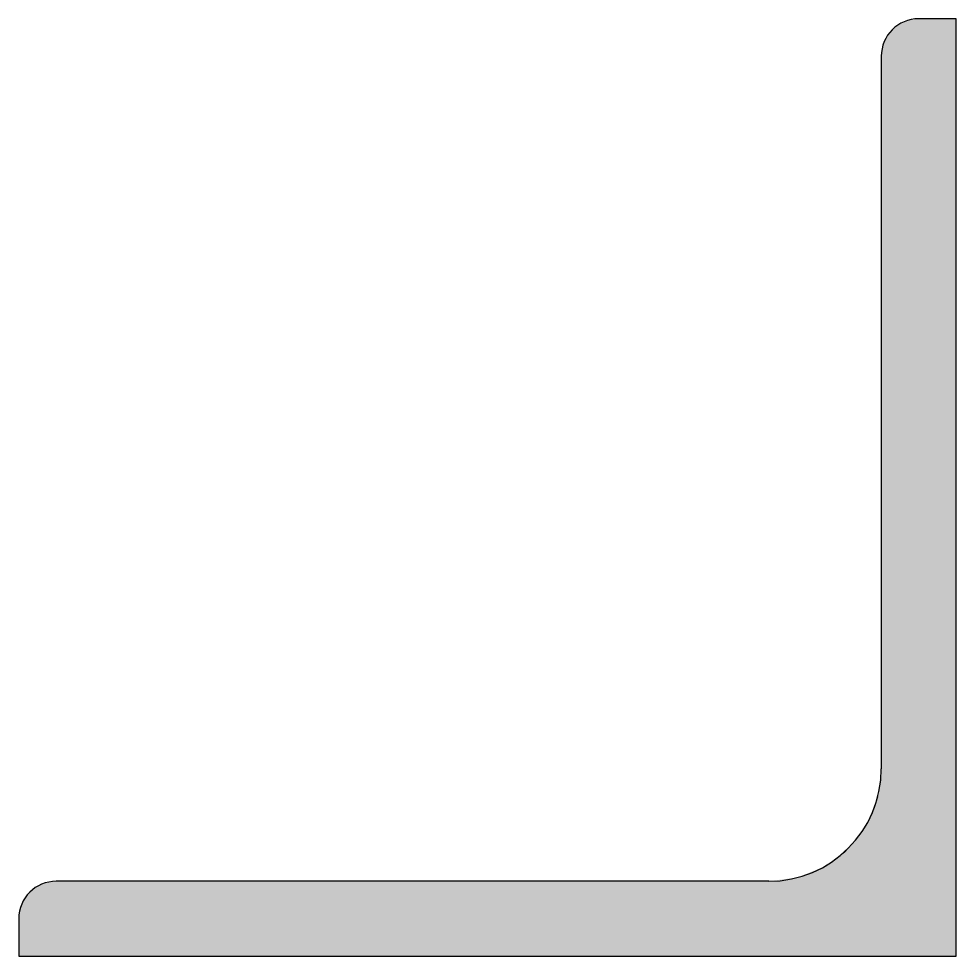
# Model space of a CAD drawing. Header units: metres. Extents: x -100 to 0, y 0 to 100.
import ezdxf

# ---------------------------------------------------------------- set-up
doc = ezdxf.new("R2010")
doc.units = ezdxf.units.M
doc.linetypes.add('Dash', pattern=[6.35, 3.175, -3.175])
doc.layers.add('A-DETL-GENF', color=92, linetype='Continuous', lineweight=18)
doc.layers.add('A-DETL-GENF-HDLN', color=1, linetype='Dash', lineweight=18)

# ---------------------------------------------------------------- blocks, each defined once
blk = doc.blocks.new('28 L_profiel - L100x100x8-1474474-00_0 Basismaterialen')
at = {"layer": 'A-DETL-GENF', "linetype": 'Dash'}
blk.add_hatch(color=256, dxfattribs=at).paths.add_polyline_path([(0, 0), (0, 100), (-4, 100), (-5.04, 99.86), (-6, 99.46), (-6.83, 98.83), (-7.46, 98), (-7.86, 97.04), (-8, 96), (-8, 20), (-8.41, 16.89), (-9.61, 14), (-11.51, 11.51), (-14, 9.61), (-16.89, 8.41), (-20, 8), (-96, 8), (-97.04, 7.86), (-98, 7.46), (-98.83, 6.83), (-99.46, 6), (-99.86, 5.04), (-100, 4), (-100, 0), (-46.15, 0)])
at = {"layer": 'A-DETL-GENF', "lineweight": 25}
for p, q in [((0, 100), (-4, 100)), ((0, 0), (0, 100)), ((-8, 96), (-8, 20)), ((-20, 8), (-96, 8)), ((-100, 4), (-100, 0)), ((-100, 0), (0, 0))]:
    blk.add_line(p, q, dxfattribs=at)
for centre, radius, start, end in [((-4, 96), 4, 90, 180), ((-20, 20), 12, 270, 0), ((-96, 4), 4, 90, 180)]:
    blk.add_arc(centre, radius, start, end, dxfattribs=at)
at = {"layer": 'A-DETL-GENF-HDLN'}
for p, q in [((0, 100), (-4, 100)), ((0, 100), (0, 0)), ((-8, 20), (-8, 96)), ((-96, 8), (-20, 8)), ((-100, 0), (-100, 4)), ((0, 0), (-100, 0))]:
    blk.add_line(p, q, dxfattribs=at)
for centre, radius, start, end in [((-4, 96), 4, 90, 180), ((-20, 20), 12, 270, 0), ((-96, 4), 4, 90, 180)]:
    blk.add_arc(centre, radius, start, end, dxfattribs=at)

msp = doc.modelspace()

# ---------------------------------------------------------------- block references
msp.add_blockref('28 L_profiel - L100x100x8-1474474-00_0 Basismaterialen', (0, 0))

doc.saveas('drawing.dxf')
